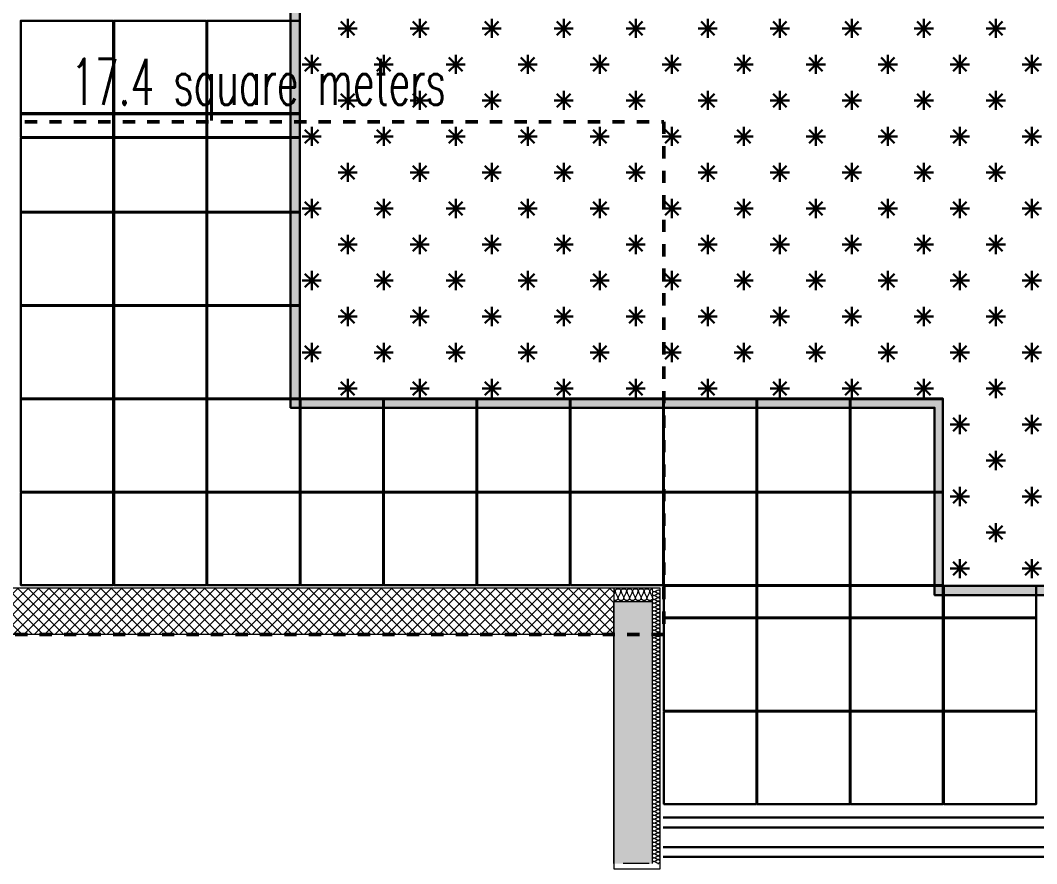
# Model space of a CAD drawing. Header units: millimetres. Extents: x -18512 to 101824, y -95768 to 52898.
# Drawn here: x 26845 to 33435, y -81033 to -75565 of the extents above; entities that cross this region are included whole.
import ezdxf

# ---------------------------------------------------------------- set-up
doc = ezdxf.new("R2010")
doc.units = ezdxf.units.MM
doc.header["$LTSCALE"] = 25
doc.linetypes.add('Dash', pattern=[6.35, 3.175, -3.175])
for name, color, linetype, lineweight in [('_FW_WALL_EXISTING', 150, 'Continuous', 25), ('A-AREA-IDEN', 2, 'Continuous', 9), ('A-DETL-INSL', 8, 'Continuous', 9), ('A-FLOR-STRS', 2, 'Continuous', 9), ('A-TILES', 43, 'Continuous', 30), ('I-WALL', 2, 'Continuous', 9), ('S-COLS', 6, 'Continuous', 9)]:
    doc.layers.add(name, color=color, linetype=linetype, lineweight=lineweight)
doc.layers.add('AR WALL HATCH', color=8, linetype='Continuous')
doc.styles.add('BA', font='romans.shx', dxfattribs={"width": 0.6})

# ---------------------------------------------------------------- blocks, each defined once
blk = doc.blocks.new('landscap')
at = {"layer": 'A-TILES', "ltscale": 25}
blk.add_hatch(color=9, dxfattribs=at).paths.add_polyline_path([(-34823.2, -69655.4), (-34823.2, -88310.4), (-31763.7, -88310.4), (-31763.7, -92486), (-30548.7, -92486), (-30548.7, -96176), (-30608.7, -96176), (-30608.7, -92541), (-31823.7, -92541), (-31823.7, -88370.4), (-34883.2, -88370.4), (-34883.2, -69655.4)])
h = blk.add_hatch(dxfattribs=at)
h.set_pattern_fill('GRASS', color=9, scale=13, angle=-90, style=0)
h.set_pattern_definition([(360, (41528.36, 131670.86), (233.48666, 233.48666), [61.9125, -405.0608]), (315, (41528.36, 131670.86), (233.48666, 233.48666), [61.9125, -268.2875]), (45, (41528.36, 131670.86), (-233.48666, 233.48666), [61.9125, -268.2875])])
h.paths.add_polyline_path([(-35994.3, -88370.5), (-35642.8, -92554.5), (-35615.8, -92865.1), (-35188.9, -97746.2), (-30708.7, -97757.8), (-30708.7, -96176), (-30608.7, -96176), (-30608.7, -92541), (-31823.7, -92541), (-31823.7, -88370.4)])
h = blk.add_hatch(dxfattribs=at)
h.set_pattern_fill('GRASS', color=9, scale=13, style=0)
h.set_pattern_definition([(90, (41528.36, 131670.86), (-233.48666, 233.48666), [61.9125, -405.0608]), (45, (41528.36, 131670.86), (-233.48666, 233.48666), [61.9125, -268.2875]), (135, (41528.36, 131670.86), (-233.48666, -233.48666), [61.9125, -268.2875])])
h.paths.add_polyline_path([(-35994.3, -88370.5), (-35642.8, -92554.5), (-35615.8, -92865.1), (-35188.9, -97746.2), (-30708.7, -97757.8), (-30708.7, -96176), (-30608.7, -96176), (-30608.7, -92541), (-31823.7, -92541), (-31823.7, -88370.4)])
h = blk.add_hatch(dxfattribs=at)
h.set_pattern_fill('GRASS', color=9, scale=13, angle=90, style=0)
h.set_pattern_definition([(180, (41528.36, 131670.86), (-233.48666, -233.48666), [61.9125, -405.0608]), (135, (41528.36, 131670.86), (-233.48666, -233.48666), [61.9125, -268.2875]), (225, (41528.36, 131670.86), (233.48666, -233.48666), [61.9125, -268.2875])])
h.paths.add_polyline_path([(-35994.3, -88370.5), (-35642.8, -92554.5), (-35615.8, -92865.1), (-35188.9, -97746.2), (-30708.7, -97757.8), (-30708.7, -96176), (-30608.7, -96176), (-30608.7, -92541), (-31823.7, -92541), (-31823.7, -88370.4)])
h = blk.add_hatch(dxfattribs=at)
h.set_pattern_fill('GRASS', color=9, scale=13, angle=180, style=0)
h.set_pattern_definition([(270, (41528.36, 131670.86), (233.48666, -233.48666), [61.9125, -405.0608]), (225, (41528.36, 131670.86), (233.48666, -233.48666), [61.9125, -268.2875]), (315, (41528.36, 131670.86), (233.48666, 233.48666), [61.9125, -268.2875])])
h.paths.add_polyline_path([(-35994.3, -88370.5), (-35642.8, -92554.5), (-35615.8, -92865.1), (-35188.9, -97746.2), (-30708.7, -97757.8), (-30708.7, -96176), (-30608.7, -96176), (-30608.7, -92541), (-31823.7, -92541), (-31823.7, -88370.4)])
h = blk.add_hatch(dxfattribs=at)
h.set_pattern_fill('ANSI32', color=9, scale=20, angle=45, style=0)
h.set_pattern_definition([(90, (115977.2, -4832.24), (-190.5, 1e-14), []), (90, (116040.7, -4768.74), (-190.5, 1e-14), [])])
h.paths.add_polyline_path([(-29193.7, -93521.2), (-29193.7, -90726), (-28723.7, -90726), (-28723.7, -90721.2), (-21593.7, -90721.2), (-21593.7, -92461.2), (-20793.7, -92461.2), (-20793.7, -93521.2)])
at = {"layer": 'A-TILES', "color": 9, "ltscale": 25}
blk.add_lwpolyline([(-34823.2, -69655.4), (-34823.2, -88310.4), (-31763.7, -88310.4), (-31763.7, -92486), (-30548.7, -92486), (-30548.7, -96176), (-30608.7, -96176), (-30608.7, -92541), (-31823.7, -92541), (-31823.7, -88370.4), (-34883.2, -88370.4), (-34883.2, -69655.4), (-34823.2, -69655.4)], dxfattribs=at)
for points in [[(-34273.2, -87160.4), (-34273.2, -86560.4), (-33673.2, -86560.4), (-33673.2, -87160.4)], [(-33668.2, -87160.4), (-33668.2, -86560.4), (-33518.7, -86560.4), (-33518.7, -87160.4)], [(-33513.7, -87160.4), (-33513.7, -86560.4), (-33033.7, -86560.4), (-33033.7, -87160.4)], [(-33028.7, -87160.4), (-33028.7, -86560.4), (-32428.7, -86560.4), (-32428.7, -87160.4)], [(-32423.7, -87160.4), (-32423.7, -86560.4), (-31823.7, -86560.4), (-31823.7, -87160.4)], [(-31818.7, -87160.4), (-31818.7, -86560.4), (-31218.7, -86560.4), (-31218.7, -87160.4)], [(-31213.7, -87160.4), (-31213.7, -86560.4), (-30613.7, -86560.4), (-30613.7, -87160.4)], [(-34273.2, -87765.4), (-34273.2, -87165.4), (-33673.2, -87165.4), (-33673.2, -87765.4)], [(-33668.2, -87765.4), (-33668.2, -87165.4), (-33518.7, -87165.4), (-33518.7, -87765.4)], [(-33513.7, -87765.4), (-33513.7, -87165.4), (-33033.7, -87165.4), (-33033.7, -87765.4)], [(-33028.7, -87765.4), (-33028.7, -87165.4), (-32428.7, -87165.4), (-32428.7, -87765.4)], [(-32423.7, -87765.4), (-32423.7, -87165.4), (-31823.7, -87165.4), (-31823.7, -87765.4)], [(-31818.7, -87765.4), (-31818.7, -87165.4), (-31218.7, -87165.4), (-31218.7, -87765.4)], [(-31213.7, -87765.4), (-31213.7, -87165.4), (-30613.7, -87165.4), (-30613.7, -87765.4)], [(-34273.2, -88370.4), (-34273.2, -87770.4), (-33673.2, -87770.4), (-33673.2, -88370.4)], [(-33668.2, -88370.4), (-33668.2, -87770.4), (-33518.7, -87770.4), (-33518.7, -88370.4)], [(-33513.7, -88370.4), (-33513.7, -87770.4), (-33033.7, -87770.4), (-33033.7, -88370.4)], [(-33028.7, -88370.4), (-33028.7, -87770.4), (-32428.7, -87770.4), (-32428.7, -88370.4)], [(-32423.7, -88370.4), (-32423.7, -87770.4), (-31823.7, -87770.4), (-31823.7, -88370.4)], [(-31818.7, -88370.4), (-31818.7, -87770.4), (-31218.7, -87770.4), (-31218.7, -88370.4)], [(-31213.7, -88370.4), (-31213.7, -87770.4), (-30613.7, -87770.4), (-30613.7, -88370.4)], [(-31818.7, -88911), (-31818.7, -88375.4), (-31218.7, -88375.4), (-31218.7, -88911)], [(-31213.7, -88911), (-31213.7, -88375.4), (-30613.7, -88375.4), (-30613.7, -88911)], [(-31818.7, -89516), (-31818.7, -88916), (-31218.7, -88916), (-31218.7, -89516)], [(-31213.7, -89516), (-31213.7, -88916), (-30613.7, -88916), (-30613.7, -89516)], [(-31818.7, -90121), (-31818.7, -89521), (-31218.7, -89521), (-31218.7, -90121)], [(-31213.7, -90121), (-31213.7, -89521), (-30613.7, -89521), (-30613.7, -90121)], [(-31818.7, -90726), (-31818.7, -90126), (-31218.7, -90126), (-31218.7, -90726)], [(-31213.7, -90726), (-31213.7, -90126), (-30613.7, -90126), (-30613.7, -90726)], [(-31818.7, -91331), (-31818.7, -90731), (-31218.7, -90731), (-31218.7, -91331)], [(-31213.7, -91331), (-31213.7, -90731), (-30613.7, -90731), (-30613.7, -91331)], [(-30608.7, -91331), (-30608.7, -90731), (-30403.7, -90731), (-30403.7, -91331)], [(-30398.7, -91331), (-30398.7, -90731), (-29798.7, -90731), (-29798.7, -91331)], [(-29793.7, -91331), (-29793.7, -90731), (-29193.7, -90731), (-29193.7, -91331)], [(-31818.7, -91936), (-31818.7, -91336), (-31218.7, -91336), (-31218.7, -91936)], [(-31213.7, -91936), (-31213.7, -91336), (-30613.7, -91336), (-30613.7, -91936)], [(-30608.7, -91936), (-30608.7, -91336), (-30403.7, -91336), (-30403.7, -91936)], [(-30398.7, -91936), (-30398.7, -91336), (-29798.7, -91336), (-29798.7, -91936)], [(-29793.7, -91936), (-29793.7, -91336), (-29193.7, -91336), (-29193.7, -91936)], [(-31818.7, -92541), (-31818.7, -91941), (-31218.7, -91941), (-31218.7, -92541)], [(-31213.7, -92541), (-31213.7, -91941), (-30613.7, -91941), (-30613.7, -92541)], [(-30608.7, -92541), (-30608.7, -91941), (-30403.7, -91941), (-30403.7, -92541)], [(-30398.7, -92541), (-30398.7, -91941), (-29798.7, -91941), (-29798.7, -92541)], [(-29793.7, -92541), (-29793.7, -91941), (-29193.7, -91941), (-29193.7, -92541)], [(-30608.7, -93146), (-30608.7, -92546), (-30403.7, -92546), (-30403.7, -93146)], [(-30398.7, -93146), (-30398.7, -92546), (-29798.7, -92546), (-29798.7, -93146)], [(-29793.7, -93146), (-29793.7, -92546), (-29193.7, -92546), (-29193.7, -93146)]]:
    blk.add_lwpolyline(points, close=True, dxfattribs=at)

msp = doc.modelspace()

# ---------------------------------------------------------------- hatches: boundary and pattern name
at = {"layer": 'AR WALL HATCH', "lineweight": 5, "ltscale": 25}
h = msp.add_hatch(dxfattribs=at)
h.set_pattern_fill('ANSI37', color=256, scale=15, style=0)
h.set_pattern_definition([(45, (15109.02, -8529), (-33.67596, 33.67596), []), (135, (15109.02, -8529), (-33.67596, -33.67596), [])])
h.paths.add_polyline_path([(25762.9, -79546.9), (30692.6, -79546.9), (30692.6, -79246.9), (25762.9, -79246.9)])
at = {"layer": 'S-COLS'}
msp.add_hatch(color=252, dxfattribs=at).paths.add_polyline_path([(30692.9, -79332.6), (30942.9, -79332.6), (30942.9, -81032.6), (30692.9, -81032.6)], flags=0)

# ---------------------------------------------------------------- linework, layer by layer
at = {"layer": 'A-DETL-INSL', "color": 1}
msp.add_lwpolyline([(30692.9, -81031.6), (30692.9, -81066.6), (30992.9, -81066.6), (30992.9, -79246.9), (30692.9, -79246.9)], dxfattribs=at)
at = {"layer": 'A-DETL-INSL'}
for points in [[(30702.1, -79264.7), (30702.1, -79260.9), (30698.1, -79256.9), (30692.9, -79254.5)], [(30692.9, -79289.5), (30697.5, -79281.3), (30702.1, -79273.2), (30702.1, -79264.7)], [(30739.6, -79264.7), (30739.6, -79258.8), (30720.9, -79245.6), (30702.1, -79258.8), (30702.1, -79264.7)], [(30702.1, -79264.7), (30702.1, -79281.9), (30720.9, -79297.5), (30720.9, -79314.7)], [(30720.9, -79314.7), (30720.9, -79297.5), (30739.6, -79281.9), (30739.6, -79264.7)], [(30777.1, -79264.7), (30777.1, -79258.8), (30758.4, -79245.6), (30739.6, -79258.8), (30739.6, -79264.7)], [(30739.6, -79264.7), (30739.6, -79281.9), (30758.4, -79297.5), (30758.4, -79314.7)], [(30758.4, -79314.7), (30758.4, -79297.5), (30777.1, -79281.9), (30777.1, -79264.7)], [(30814.6, -79264.7), (30814.6, -79258.8), (30795.9, -79245.6), (30777.1, -79258.8), (30777.1, -79264.7)], [(30777.1, -79264.7), (30777.1, -79281.9), (30795.9, -79297.5), (30795.9, -79314.7)], [(30795.9, -79314.7), (30795.9, -79297.5), (30814.6, -79281.9), (30814.6, -79264.7)], [(30852.1, -79264.7), (30852.1, -79258.8), (30833.4, -79245.6), (30814.6, -79258.8), (30814.6, -79264.7)], [(30814.6, -79264.7), (30814.6, -79281.9), (30833.4, -79297.5), (30833.4, -79314.7)], [(30833.4, -79314.7), (30833.4, -79297.5), (30852.1, -79281.9), (30852.1, -79264.7)], [(30889.6, -79264.7), (30889.6, -79258.8), (30870.9, -79245.6), (30852.1, -79258.8), (30852.1, -79264.7)], [(30852.1, -79264.7), (30852.1, -79281.9), (30870.9, -79297.5), (30870.9, -79314.7)], [(30870.9, -79314.7), (30870.9, -79297.5), (30889.6, -79281.9), (30889.6, -79264.7)], [(30927.1, -79264.7), (30927.1, -79258.8), (30908.4, -79245.6), (30889.6, -79258.8), (30889.6, -79264.7)], [(30889.6, -79264.7), (30889.6, -79281.9), (30908.4, -79297.5), (30908.4, -79314.7)], [(30908.4, -79314.7), (30908.4, -79297.5), (30927.1, -79281.9), (30927.1, -79264.7)], [(30945.9, -79252.2), (30937, -79252.2), (30927.1, -79258.8), (30927.1, -79264.7)], [(30927.1, -79264.7), (30927.1, -79281.9), (30945.9, -79297.5), (30945.9, -79314.7)], [(30942.1, -79256.9), (30942.1, -79262.8), (30946.5, -79269.4), (30950.5, -79269.4)], [(30950.5, -79269.4), (30946.5, -79269.4), (30937.7, -79281.9), (30946.5, -79294.4), (30950.5, -79294.4)], [(30950.5, -79269.4), (30961.9, -79269.4), (30972.4, -79256.9), (30983.8, -79256.9)], [(30983.8, -79281.9), (30972.4, -79281.9), (30961.9, -79269.4), (30950.5, -79269.4)], [(30950.5, -79294.4), (30961.9, -79294.4), (30972.4, -79281.9), (30983.8, -79281.9)], [(30983.8, -79256.9), (30987.7, -79256.9), (30996.5, -79269.4), (30987.7, -79281.9), (30983.8, -79281.9)], [(30983.8, -79281.9), (30987.7, -79281.9), (30996.5, -79294.4), (30987.7, -79306.9), (30983.8, -79306.9)], [(30758.4, -79314.7), (30758.4, -79320.6), (30739.6, -79333.8), (30720.9, -79320.6), (30720.9, -79314.7)], [(30795.9, -79314.7), (30795.9, -79320.6), (30777.1, -79333.8), (30758.4, -79320.6), (30758.4, -79314.7)], [(30833.4, -79314.7), (30833.4, -79320.6), (30814.6, -79333.8), (30795.9, -79320.6), (30795.9, -79314.7)], [(30870.9, -79314.7), (30870.9, -79320.6), (30852.1, -79333.8), (30833.4, -79320.6), (30833.4, -79314.7)], [(30908.4, -79314.7), (30908.4, -79320.6), (30889.6, -79333.8), (30870.9, -79320.6), (30870.9, -79314.7)], [(30945.9, -79314.7), (30945.9, -79320.6), (30927.1, -79333.8), (30908.4, -79320.6), (30908.4, -79314.7)], [(30950.5, -79294.4), (30946.5, -79294.4), (30937.7, -79306.9), (30946.5, -79319.4), (30950.5, -79319.4)], [(30950.5, -79319.4), (30946.5, -79319.4), (30937.7, -79331.9), (30946.5, -79344.4), (30950.5, -79344.4)], [(30950.5, -79344.4), (30946.5, -79344.4), (30937.7, -79356.9), (30946.5, -79369.4), (30950.5, -79369.4)], [(30983.8, -79306.9), (30972.4, -79306.9), (30961.9, -79294.4), (30950.5, -79294.4)], [(30950.5, -79319.4), (30961.9, -79319.4), (30972.4, -79306.9), (30983.8, -79306.9)], [(30983.8, -79331.9), (30972.4, -79331.9), (30961.9, -79319.4), (30950.5, -79319.4)], [(30950.5, -79344.4), (30961.9, -79344.4), (30972.4, -79331.9), (30983.8, -79331.9)], [(30983.8, -79356.9), (30972.4, -79356.9), (30961.9, -79344.4), (30950.5, -79344.4)], [(30983.8, -79306.9), (30987.7, -79306.9), (30996.5, -79319.4), (30987.7, -79331.9), (30983.8, -79331.9)], [(30983.8, -79331.9), (30987.7, -79331.9), (30996.5, -79344.4), (30987.7, -79356.9), (30983.8, -79356.9)], [(30950.5, -79369.4), (30946.5, -79369.4), (30937.7, -79381.9), (30946.5, -79394.4), (30950.5, -79394.4)], [(30950.5, -79394.4), (30946.5, -79394.4), (30937.7, -79406.9), (30946.5, -79419.4), (30950.5, -79419.4)], [(30950.5, -79369.4), (30961.9, -79369.4), (30972.4, -79356.9), (30983.8, -79356.9)], [(30983.8, -79381.9), (30972.4, -79381.9), (30961.9, -79369.4), (30950.5, -79369.4)], [(30950.5, -79394.4), (30961.9, -79394.4), (30972.4, -79381.9), (30983.8, -79381.9)], [(30983.8, -79406.9), (30972.4, -79406.9), (30961.9, -79394.4), (30950.5, -79394.4)], [(30950.5, -79419.4), (30961.9, -79419.4), (30972.4, -79406.9), (30983.8, -79406.9)], [(30983.8, -79356.9), (30987.7, -79356.9), (30996.5, -79369.4), (30987.7, -79381.9), (30983.8, -79381.9)], [(30983.8, -79381.9), (30987.7, -79381.9), (30996.5, -79394.4), (30987.7, -79406.9), (30983.8, -79406.9)], [(30983.8, -79406.9), (30987.7, -79406.9), (30996.5, -79419.4), (30987.7, -79431.9), (30983.8, -79431.9)], [(30950.5, -79419.4), (30946.5, -79419.4), (30937.7, -79431.9), (30946.5, -79444.4), (30950.5, -79444.4)], [(30950.5, -79444.4), (30946.5, -79444.4), (30937.7, -79456.9), (30946.5, -79469.4), (30950.5, -79469.4)], [(30950.5, -79469.4), (30946.5, -79469.4), (30937.7, -79481.9), (30946.5, -79494.4), (30950.5, -79494.4)], [(30983.8, -79431.9), (30972.4, -79431.9), (30961.9, -79419.4), (30950.5, -79419.4)], [(30950.5, -79444.4), (30961.9, -79444.4), (30972.4, -79431.9), (30983.8, -79431.9)], [(30983.8, -79456.9), (30972.4, -79456.9), (30961.9, -79444.4), (30950.5, -79444.4)], [(30950.5, -79469.4), (30961.9, -79469.4), (30972.4, -79456.9), (30983.8, -79456.9)], [(30983.8, -79481.9), (30972.4, -79481.9), (30961.9, -79469.4), (30950.5, -79469.4)], [(30950.5, -79494.4), (30961.9, -79494.4), (30972.4, -79481.9), (30983.8, -79481.9)], [(30983.8, -79431.9), (30987.7, -79431.9), (30996.5, -79444.4), (30987.7, -79456.9), (30983.8, -79456.9)], [(30983.8, -79456.9), (30987.7, -79456.9), (30996.5, -79469.4), (30987.7, -79481.9), (30983.8, -79481.9)], [(30983.8, -79481.9), (30987.7, -79481.9), (30996.5, -79494.4), (30987.7, -79506.9), (30983.8, -79506.9)], [(30950.5, -79494.4), (30946.5, -79494.4), (30937.7, -79506.9), (30946.5, -79519.4), (30950.5, -79519.4)], [(30950.5, -79519.4), (30946.5, -79519.4), (30937.7, -79531.9), (30946.5, -79544.4), (30950.5, -79544.4)], [(30950.5, -79544.4), (30946.5, -79544.4), (30937.7, -79556.9), (30946.5, -79569.4), (30950.5, -79569.4)], [(30983.8, -79506.9), (30972.4, -79506.9), (30961.9, -79494.4), (30950.5, -79494.4)], [(30950.5, -79519.4), (30961.9, -79519.4), (30972.4, -79506.9), (30983.8, -79506.9)], [(30983.8, -79531.9), (30972.4, -79531.9), (30961.9, -79519.4), (30950.5, -79519.4)], [(30950.5, -79544.4), (30961.9, -79544.4), (30972.4, -79531.9), (30983.8, -79531.9)], [(30983.8, -79556.9), (30972.4, -79556.9), (30961.9, -79544.4), (30950.5, -79544.4)], [(30983.8, -79506.9), (30987.7, -79506.9), (30996.5, -79519.4), (30987.7, -79531.9), (30983.8, -79531.9)], [(30983.8, -79531.9), (30987.7, -79531.9), (30996.5, -79544.4), (30987.7, -79556.9), (30983.8, -79556.9)], [(30950.5, -79569.4), (30946.5, -79569.4), (30937.7, -79581.9), (30946.5, -79594.4), (30950.5, -79594.4)], [(30950.5, -79594.4), (30946.5, -79594.4), (30937.7, -79606.9), (30946.5, -79619.4), (30950.5, -79619.4)], [(30950.5, -79569.4), (30961.9, -79569.4), (30972.4, -79556.9), (30983.8, -79556.9)], [(30983.8, -79581.9), (30972.4, -79581.9), (30961.9, -79569.4), (30950.5, -79569.4)], [(30950.5, -79594.4), (30961.9, -79594.4), (30972.4, -79581.9), (30983.8, -79581.9)], [(30983.8, -79606.9), (30972.4, -79606.9), (30961.9, -79594.4), (30950.5, -79594.4)], [(30950.5, -79619.4), (30961.9, -79619.4), (30972.4, -79606.9), (30983.8, -79606.9)], [(30983.8, -79556.9), (30987.7, -79556.9), (30996.5, -79569.4), (30987.7, -79581.9), (30983.8, -79581.9)], [(30983.8, -79581.9), (30987.7, -79581.9), (30996.5, -79594.4), (30987.7, -79606.9), (30983.8, -79606.9)], [(30983.8, -79606.9), (30987.7, -79606.9), (30996.5, -79619.4), (30987.7, -79631.9), (30983.8, -79631.9)], [(30950.5, -79619.4), (30946.5, -79619.4), (30937.7, -79631.9), (30946.5, -79644.4), (30950.5, -79644.4)], [(30950.5, -79644.4), (30946.5, -79644.4), (30937.7, -79656.9), (30946.5, -79669.4), (30950.5, -79669.4)], [(30950.5, -79669.4), (30946.5, -79669.4), (30937.7, -79681.9), (30946.5, -79694.4), (30950.5, -79694.4)], [(30983.8, -79631.9), (30972.4, -79631.9), (30961.9, -79619.4), (30950.5, -79619.4)], [(30950.5, -79644.4), (30961.9, -79644.4), (30972.4, -79631.9), (30983.8, -79631.9)], [(30983.8, -79656.9), (30972.4, -79656.9), (30961.9, -79644.4), (30950.5, -79644.4)], [(30950.5, -79669.4), (30961.9, -79669.4), (30972.4, -79656.9), (30983.8, -79656.9)], [(30983.8, -79681.9), (30972.4, -79681.9), (30961.9, -79669.4), (30950.5, -79669.4)], [(30983.8, -79631.9), (30987.7, -79631.9), (30996.5, -79644.4), (30987.7, -79656.9), (30983.8, -79656.9)], [(30983.8, -79656.9), (30987.7, -79656.9), (30996.5, -79669.4), (30987.7, -79681.9), (30983.8, -79681.9)], [(30950.5, -79694.4), (30946.5, -79694.4), (30937.7, -79706.9), (30946.5, -79719.4), (30950.5, -79719.4)], [(30950.5, -79719.4), (30946.5, -79719.4), (30937.7, -79731.9), (30946.5, -79744.4), (30950.5, -79744.4)], [(30950.5, -79744.4), (30946.5, -79744.4), (30937.7, -79756.9), (30946.5, -79769.4), (30950.5, -79769.4)], [(30950.5, -79694.4), (30961.9, -79694.4), (30972.4, -79681.9), (30983.8, -79681.9)], [(30983.8, -79706.9), (30972.4, -79706.9), (30961.9, -79694.4), (30950.5, -79694.4)], [(30950.5, -79719.4), (30961.9, -79719.4), (30972.4, -79706.9), (30983.8, -79706.9)], [(30983.8, -79731.9), (30972.4, -79731.9), (30961.9, -79719.4), (30950.5, -79719.4)], [(30950.5, -79744.4), (30961.9, -79744.4), (30972.4, -79731.9), (30983.8, -79731.9)], [(30983.8, -79756.9), (30972.4, -79756.9), (30961.9, -79744.4), (30950.5, -79744.4)], [(30983.8, -79681.9), (30987.7, -79681.9), (30996.5, -79694.4), (30987.7, -79706.9), (30983.8, -79706.9)], [(30983.8, -79706.9), (30987.7, -79706.9), (30996.5, -79719.4), (30987.7, -79731.9), (30983.8, -79731.9)], [(30983.8, -79731.9), (30987.7, -79731.9), (30996.5, -79744.4), (30987.7, -79756.9), (30983.8, -79756.9)], [(30950.5, -79769.4), (30946.5, -79769.4), (30937.7, -79781.9), (30946.5, -79794.4), (30950.5, -79794.4)], [(30950.5, -79794.4), (30946.5, -79794.4), (30937.7, -79806.9), (30946.5, -79819.4), (30950.5, -79819.4)], [(30950.5, -79769.4), (30961.9, -79769.4), (30972.4, -79756.9), (30983.8, -79756.9)], [(30983.8, -79781.9), (30972.4, -79781.9), (30961.9, -79769.4), (30950.5, -79769.4)], [(30950.5, -79794.4), (30961.9, -79794.4), (30972.4, -79781.9), (30983.8, -79781.9)], [(30983.8, -79806.9), (30972.4, -79806.9), (30961.9, -79794.4), (30950.5, -79794.4)], [(30950.5, -79819.4), (30961.9, -79819.4), (30972.4, -79806.9), (30983.8, -79806.9)], [(30983.8, -79756.9), (30987.7, -79756.9), (30996.5, -79769.4), (30987.7, -79781.9), (30983.8, -79781.9)], [(30983.8, -79781.9), (30987.7, -79781.9), (30996.5, -79794.4), (30987.7, -79806.9), (30983.8, -79806.9)], [(30983.8, -79806.9), (30987.7, -79806.9), (30996.5, -79819.4), (30987.7, -79831.9), (30983.8, -79831.9)], [(30950.5, -79819.4), (30946.5, -79819.4), (30937.7, -79831.9), (30946.5, -79844.4), (30950.5, -79844.4)], [(30950.5, -79844.4), (30946.5, -79844.4), (30937.7, -79856.9), (30946.5, -79869.4), (30950.5, -79869.4)], [(30950.5, -79869.4), (30946.5, -79869.4), (30937.7, -79881.9), (30946.5, -79894.4), (30950.5, -79894.4)], [(30983.8, -79831.9), (30972.4, -79831.9), (30961.9, -79819.4), (30950.5, -79819.4)], [(30950.5, -79844.4), (30961.9, -79844.4), (30972.4, -79831.9), (30983.8, -79831.9)], [(30983.8, -79856.9), (30972.4, -79856.9), (30961.9, -79844.4), (30950.5, -79844.4)], [(30950.5, -79869.4), (30961.9, -79869.4), (30972.4, -79856.9), (30983.8, -79856.9)], [(30983.8, -79881.9), (30972.4, -79881.9), (30961.9, -79869.4), (30950.5, -79869.4)], [(30983.8, -79831.9), (30987.7, -79831.9), (30996.5, -79844.4), (30987.7, -79856.9), (30983.8, -79856.9)], [(30983.8, -79856.9), (30987.7, -79856.9), (30996.5, -79869.4), (30987.7, -79881.9), (30983.8, -79881.9)], [(30950.5, -79894.4), (30946.5, -79894.4), (30937.7, -79906.9), (30946.5, -79919.4), (30950.5, -79919.4)], [(30950.5, -79919.4), (30946.5, -79919.4), (30937.7, -79931.9), (30946.5, -79944.4), (30950.5, -79944.4)], [(30950.5, -79894.4), (30961.9, -79894.4), (30972.4, -79881.9), (30983.8, -79881.9)], [(30983.8, -79906.9), (30972.4, -79906.9), (30961.9, -79894.4), (30950.5, -79894.4)], [(30950.5, -79919.4), (30961.9, -79919.4), (30972.4, -79906.9), (30983.8, -79906.9)], [(30983.8, -79931.9), (30972.4, -79931.9), (30961.9, -79919.4), (30950.5, -79919.4)], [(30950.5, -79944.4), (30961.9, -79944.4), (30972.4, -79931.9), (30983.8, -79931.9)], [(30983.8, -79881.9), (30987.7, -79881.9), (30996.5, -79894.4), (30987.7, -79906.9), (30983.8, -79906.9)], [(30983.8, -79906.9), (30987.7, -79906.9), (30996.5, -79919.4), (30987.7, -79931.9), (30983.8, -79931.9)], [(30983.8, -79931.9), (30987.7, -79931.9), (30996.5, -79944.4), (30987.7, -79956.9), (30983.8, -79956.9)], [(30950.5, -79944.4), (30946.5, -79944.4), (30937.7, -79956.9), (30946.5, -79969.4), (30950.5, -79969.4)], [(30950.5, -79969.4), (30946.5, -79969.4), (30937.7, -79981.9), (30946.5, -79994.4), (30950.5, -79994.4)], [(30950.5, -79994.4), (30946.5, -79994.4), (30937.7, -80006.9), (30946.5, -80019.4), (30950.5, -80019.4)], [(30983.8, -79956.9), (30972.4, -79956.9), (30961.9, -79944.4), (30950.5, -79944.4)], [(30950.5, -79969.4), (30961.9, -79969.4), (30972.4, -79956.9), (30983.8, -79956.9)], [(30983.8, -79981.9), (30972.4, -79981.9), (30961.9, -79969.4), (30950.5, -79969.4)], [(30950.5, -79994.4), (30961.9, -79994.4), (30972.4, -79981.9), (30983.8, -79981.9)], [(30983.8, -80006.9), (30972.4, -80006.9), (30961.9, -79994.4), (30950.5, -79994.4)], [(30950.5, -80019.4), (30961.9, -80019.4), (30972.4, -80006.9), (30983.8, -80006.9)], [(30983.8, -79956.9), (30987.7, -79956.9), (30996.5, -79969.4), (30987.7, -79981.9), (30983.8, -79981.9)], [(30983.8, -79981.9), (30987.7, -79981.9), (30996.5, -79994.4), (30987.7, -80006.9), (30983.8, -80006.9)], [(30983.8, -80006.9), (30987.7, -80006.9), (30996.5, -80019.4), (30987.7, -80031.9), (30983.8, -80031.9)], [(30950.5, -80019.4), (30946.5, -80019.4), (30937.7, -80031.9), (30946.5, -80044.4), (30950.5, -80044.4)], [(30950.5, -80044.4), (30946.5, -80044.4), (30937.7, -80056.9), (30946.5, -80069.4), (30950.5, -80069.4)], [(30950.5, -80069.4), (30946.5, -80069.4), (30937.7, -80081.9), (30946.5, -80094.4), (30950.5, -80094.4)], [(30983.8, -80031.9), (30972.4, -80031.9), (30961.9, -80019.4), (30950.5, -80019.4)], [(30950.5, -80044.4), (30961.9, -80044.4), (30972.4, -80031.9), (30983.8, -80031.9)], [(30983.8, -80056.9), (30972.4, -80056.9), (30961.9, -80044.4), (30950.5, -80044.4)], [(30950.5, -80069.4), (30961.9, -80069.4), (30972.4, -80056.9), (30983.8, -80056.9)], [(30983.8, -80081.9), (30972.4, -80081.9), (30961.9, -80069.4), (30950.5, -80069.4)], [(30983.8, -80031.9), (30987.7, -80031.9), (30996.5, -80044.4), (30987.7, -80056.9), (30983.8, -80056.9)], [(30983.8, -80056.9), (30987.7, -80056.9), (30996.5, -80069.4), (30987.7, -80081.9), (30983.8, -80081.9)], [(30950.5, -80094.4), (30946.5, -80094.4), (30937.7, -80106.9), (30946.5, -80119.4), (30950.5, -80119.4)], [(30950.5, -80119.4), (30946.5, -80119.4), (30937.7, -80131.9), (30946.5, -80144.4), (30950.5, -80144.4)], [(30950.5, -80094.4), (30961.9, -80094.4), (30972.4, -80081.9), (30983.8, -80081.9)], [(30983.8, -80106.9), (30972.4, -80106.9), (30961.9, -80094.4), (30950.5, -80094.4)], [(30950.5, -80119.4), (30961.9, -80119.4), (30972.4, -80106.9), (30983.8, -80106.9)], [(30983.8, -80131.9), (30972.4, -80131.9), (30961.9, -80119.4), (30950.5, -80119.4)], [(30950.5, -80144.4), (30961.9, -80144.4), (30972.4, -80131.9), (30983.8, -80131.9)], [(30983.8, -80081.9), (30987.7, -80081.9), (30996.5, -80094.4), (30987.7, -80106.9), (30983.8, -80106.9)], [(30983.8, -80106.9), (30987.7, -80106.9), (30996.5, -80119.4), (30987.7, -80131.9), (30983.8, -80131.9)], [(30983.8, -80131.9), (30987.7, -80131.9), (30996.5, -80144.4), (30987.7, -80156.9), (30983.8, -80156.9)], [(30950.5, -80144.4), (30946.5, -80144.4), (30937.7, -80156.9), (30946.5, -80169.4), (30950.5, -80169.4)], [(30950.5, -80169.4), (30946.5, -80169.4), (30937.7, -80181.9), (30946.5, -80194.4), (30950.5, -80194.4)], [(30950.5, -80194.4), (30946.5, -80194.4), (30937.7, -80206.9), (30946.5, -80219.4), (30950.5, -80219.4)], [(30983.8, -80156.9), (30972.4, -80156.9), (30961.9, -80144.4), (30950.5, -80144.4)], [(30950.5, -80169.4), (30961.9, -80169.4), (30972.4, -80156.9), (30983.8, -80156.9)], [(30983.8, -80181.9), (30972.4, -80181.9), (30961.9, -80169.4), (30950.5, -80169.4)], [(30950.5, -80194.4), (30961.9, -80194.4), (30972.4, -80181.9), (30983.8, -80181.9)], [(30983.8, -80206.9), (30972.4, -80206.9), (30961.9, -80194.4), (30950.5, -80194.4)], [(30950.5, -80219.4), (30961.9, -80219.4), (30972.4, -80206.9), (30983.8, -80206.9)], [(30983.8, -80156.9), (30987.7, -80156.9), (30996.5, -80169.4), (30987.7, -80181.9), (30983.8, -80181.9)], [(30983.8, -80181.9), (30987.7, -80181.9), (30996.5, -80194.4), (30987.7, -80206.9), (30983.8, -80206.9)], [(30983.8, -80206.9), (30987.7, -80206.9), (30996.5, -80219.4), (30987.7, -80231.9), (30983.8, -80231.9)], [(30950.5, -80219.4), (30946.5, -80219.4), (30937.7, -80231.9), (30946.5, -80244.4), (30950.5, -80244.4)], [(30950.5, -80244.4), (30946.5, -80244.4), (30937.7, -80256.9), (30946.5, -80269.4), (30950.5, -80269.4)], [(30950.5, -80269.4), (30946.5, -80269.4), (30937.7, -80281.9), (30946.5, -80294.4), (30950.5, -80294.4)], [(30983.8, -80231.9), (30972.4, -80231.9), (30961.9, -80219.4), (30950.5, -80219.4)], [(30950.5, -80244.4), (30961.9, -80244.4), (30972.4, -80231.9), (30983.8, -80231.9)], [(30983.8, -80256.9), (30972.4, -80256.9), (30961.9, -80244.4), (30950.5, -80244.4)], [(30950.5, -80269.4), (30961.9, -80269.4), (30972.4, -80256.9), (30983.8, -80256.9)], [(30983.8, -80281.9), (30972.4, -80281.9), (30961.9, -80269.4), (30950.5, -80269.4)], [(30983.8, -80231.9), (30987.7, -80231.9), (30996.5, -80244.4), (30987.7, -80256.9), (30983.8, -80256.9)], [(30983.8, -80256.9), (30987.7, -80256.9), (30996.5, -80269.4), (30987.7, -80281.9), (30983.8, -80281.9)], [(30950.5, -80294.4), (30946.5, -80294.4), (30937.7, -80306.9), (30946.5, -80319.4), (30950.5, -80319.4)], [(30950.5, -80319.4), (30946.5, -80319.4), (30937.7, -80331.9), (30946.5, -80344.4), (30950.5, -80344.4)], [(30950.5, -80294.4), (30961.9, -80294.4), (30972.4, -80281.9), (30983.8, -80281.9)], [(30983.8, -80306.9), (30972.4, -80306.9), (30961.9, -80294.4), (30950.5, -80294.4)], [(30950.5, -80319.4), (30961.9, -80319.4), (30972.4, -80306.9), (30983.8, -80306.9)], [(30983.8, -80331.9), (30972.4, -80331.9), (30961.9, -80319.4), (30950.5, -80319.4)], [(30950.5, -80344.4), (30961.9, -80344.4), (30972.4, -80331.9), (30983.8, -80331.9)], [(30983.8, -80281.9), (30987.7, -80281.9), (30996.5, -80294.4), (30987.7, -80306.9), (30983.8, -80306.9)], [(30983.8, -80306.9), (30987.7, -80306.9), (30996.5, -80319.4), (30987.7, -80331.9), (30983.8, -80331.9)], [(30983.8, -80331.9), (30987.7, -80331.9), (30996.5, -80344.4), (30987.7, -80356.9), (30983.8, -80356.9)], [(30950.5, -80344.4), (30946.5, -80344.4), (30937.7, -80356.9), (30946.5, -80369.4), (30950.5, -80369.4)], [(30950.5, -80369.4), (30946.5, -80369.4), (30937.7, -80381.9), (30946.5, -80394.4), (30950.5, -80394.4)], [(30950.5, -80394.4), (30946.5, -80394.4), (30937.7, -80406.9), (30946.5, -80419.4), (30950.5, -80419.4)], [(30983.8, -80356.9), (30972.4, -80356.9), (30961.9, -80344.4), (30950.5, -80344.4)], [(30950.5, -80369.4), (30961.9, -80369.4), (30972.4, -80356.9), (30983.8, -80356.9)], [(30983.8, -80381.9), (30972.4, -80381.9), (30961.9, -80369.4), (30950.5, -80369.4)], [(30950.5, -80394.4), (30961.9, -80394.4), (30972.4, -80381.9), (30983.8, -80381.9)], [(30983.8, -80406.9), (30972.4, -80406.9), (30961.9, -80394.4), (30950.5, -80394.4)], [(30983.8, -80356.9), (30987.7, -80356.9), (30996.5, -80369.4), (30987.7, -80381.9), (30983.8, -80381.9)], [(30983.8, -80381.9), (30987.7, -80381.9), (30996.5, -80394.4), (30987.7, -80406.9), (30983.8, -80406.9)], [(30950.5, -80419.4), (30946.5, -80419.4), (30937.7, -80431.9), (30946.5, -80444.4), (30950.5, -80444.4)], [(30950.5, -80444.4), (30946.5, -80444.4), (30937.7, -80456.9), (30946.5, -80469.4), (30950.5, -80469.4)], [(30950.5, -80469.4), (30946.5, -80469.4), (30937.7, -80481.9), (30946.5, -80494.4), (30950.5, -80494.4)], [(30950.5, -80419.4), (30961.9, -80419.4), (30972.4, -80406.9), (30983.8, -80406.9)], [(30983.8, -80431.9), (30972.4, -80431.9), (30961.9, -80419.4), (30950.5, -80419.4)], [(30950.5, -80444.4), (30961.9, -80444.4), (30972.4, -80431.9), (30983.8, -80431.9)], [(30983.8, -80456.9), (30972.4, -80456.9), (30961.9, -80444.4), (30950.5, -80444.4)], [(30950.5, -80469.4), (30961.9, -80469.4), (30972.4, -80456.9), (30983.8, -80456.9)], [(30983.8, -80481.9), (30972.4, -80481.9), (30961.9, -80469.4), (30950.5, -80469.4)], [(30983.8, -80406.9), (30987.7, -80406.9), (30996.5, -80419.4), (30987.7, -80431.9), (30983.8, -80431.9)], [(30983.8, -80431.9), (30987.7, -80431.9), (30996.5, -80444.4), (30987.7, -80456.9), (30983.8, -80456.9)], [(30983.8, -80456.9), (30987.7, -80456.9), (30996.5, -80469.4), (30987.7, -80481.9), (30983.8, -80481.9)], [(30950.5, -80494.4), (30946.5, -80494.4), (30937.7, -80506.9), (30946.5, -80519.4), (30950.5, -80519.4)], [(30950.5, -80519.4), (30946.5, -80519.4), (30937.7, -80531.9), (30946.5, -80544.4), (30950.5, -80544.4)], [(30950.5, -80494.4), (30961.9, -80494.4), (30972.4, -80481.9), (30983.8, -80481.9)], [(30983.8, -80506.9), (30972.4, -80506.9), (30961.9, -80494.4), (30950.5, -80494.4)], [(30950.5, -80519.4), (30961.9, -80519.4), (30972.4, -80506.9), (30983.8, -80506.9)], [(30983.8, -80531.9), (30972.4, -80531.9), (30961.9, -80519.4), (30950.5, -80519.4)], [(30950.5, -80544.4), (30961.9, -80544.4), (30972.4, -80531.9), (30983.8, -80531.9)], [(30983.8, -80481.9), (30987.7, -80481.9), (30996.5, -80494.4), (30987.7, -80506.9), (30983.8, -80506.9)], [(30983.8, -80506.9), (30987.7, -80506.9), (30996.5, -80519.4), (30987.7, -80531.9), (30983.8, -80531.9)], [(30983.8, -80531.9), (30987.7, -80531.9), (30996.5, -80544.4), (30987.7, -80556.9), (30983.8, -80556.9)], [(30950.5, -80544.4), (30946.5, -80544.4), (30937.7, -80556.9), (30946.5, -80569.4), (30950.5, -80569.4)], [(30950.5, -80569.4), (30946.5, -80569.4), (30937.7, -80581.9), (30946.5, -80594.4), (30950.5, -80594.4)], [(30950.5, -80594.4), (30946.5, -80594.4), (30937.7, -80606.9), (30946.5, -80619.4), (30950.5, -80619.4)], [(30983.8, -80556.9), (30972.4, -80556.9), (30961.9, -80544.4), (30950.5, -80544.4)], [(30950.5, -80569.4), (30961.9, -80569.4), (30972.4, -80556.9), (30983.8, -80556.9)], [(30983.8, -80581.9), (30972.4, -80581.9), (30961.9, -80569.4), (30950.5, -80569.4)], [(30950.5, -80594.4), (30961.9, -80594.4), (30972.4, -80581.9), (30983.8, -80581.9)], [(30983.8, -80606.9), (30972.4, -80606.9), (30961.9, -80594.4), (30950.5, -80594.4)], [(30983.8, -80556.9), (30987.7, -80556.9), (30996.5, -80569.4), (30987.7, -80581.9), (30983.8, -80581.9)], [(30983.8, -80581.9), (30987.7, -80581.9), (30996.5, -80594.4), (30987.7, -80606.9), (30983.8, -80606.9)], [(30950.5, -80619.4), (30946.5, -80619.4), (30937.7, -80631.9), (30946.5, -80644.4), (30950.5, -80644.4)], [(30950.5, -80644.4), (30946.5, -80644.4), (30937.7, -80656.9), (30946.5, -80669.4), (30950.5, -80669.4)], [(30950.5, -80619.4), (30961.9, -80619.4), (30972.4, -80606.9), (30983.8, -80606.9)], [(30983.8, -80631.9), (30972.4, -80631.9), (30961.9, -80619.4), (30950.5, -80619.4)], [(30950.5, -80644.4), (30961.9, -80644.4), (30972.4, -80631.9), (30983.8, -80631.9)], [(30983.8, -80656.9), (30972.4, -80656.9), (30961.9, -80644.4), (30950.5, -80644.4)], [(30950.5, -80669.4), (30961.9, -80669.4), (30972.4, -80656.9), (30983.8, -80656.9)], [(30983.8, -80606.9), (30987.7, -80606.9), (30996.5, -80619.4), (30987.7, -80631.9), (30983.8, -80631.9)], [(30983.8, -80631.9), (30987.7, -80631.9), (30996.5, -80644.4), (30987.7, -80656.9), (30983.8, -80656.9)], [(30983.8, -80656.9), (30987.7, -80656.9), (30996.5, -80669.4), (30987.7, -80681.9), (30983.8, -80681.9)], [(30950.5, -80669.4), (30946.5, -80669.4), (30937.7, -80681.9), (30946.5, -80694.4), (30950.5, -80694.4)], [(30950.5, -80694.4), (30946.5, -80694.4), (30937.7, -80706.9), (30946.5, -80719.4), (30950.5, -80719.4)], [(30950.5, -80719.4), (30946.5, -80719.4), (30937.7, -80731.9), (30946.5, -80744.4), (30950.5, -80744.4)], [(30983.8, -80681.9), (30972.4, -80681.9), (30961.9, -80669.4), (30950.5, -80669.4)], [(30950.5, -80694.4), (30961.9, -80694.4), (30972.4, -80681.9), (30983.8, -80681.9)], [(30983.8, -80706.9), (30972.4, -80706.9), (30961.9, -80694.4), (30950.5, -80694.4)], [(30950.5, -80719.4), (30961.9, -80719.4), (30972.4, -80706.9), (30983.8, -80706.9)], [(30983.8, -80731.9), (30972.4, -80731.9), (30961.9, -80719.4), (30950.5, -80719.4)], [(30950.5, -80744.4), (30961.9, -80744.4), (30972.4, -80731.9), (30983.8, -80731.9)], [(30983.8, -80681.9), (30987.7, -80681.9), (30996.5, -80694.4), (30987.7, -80706.9), (30983.8, -80706.9)], [(30983.8, -80706.9), (30987.7, -80706.9), (30996.5, -80719.4), (30987.7, -80731.9), (30983.8, -80731.9)], [(30983.8, -80731.9), (30987.7, -80731.9), (30996.5, -80744.4), (30987.7, -80756.9), (30983.8, -80756.9)], [(30950.5, -80744.4), (30946.5, -80744.4), (30937.7, -80756.9), (30946.5, -80769.4), (30950.5, -80769.4)], [(30950.5, -80769.4), (30946.5, -80769.4), (30937.7, -80781.9), (30946.5, -80794.4), (30950.5, -80794.4)], [(30950.5, -80794.4), (30946.5, -80794.4), (30937.7, -80806.9), (30946.5, -80819.4), (30950.5, -80819.4)], [(30983.8, -80756.9), (30972.4, -80756.9), (30961.9, -80744.4), (30950.5, -80744.4)], [(30950.5, -80769.4), (30961.9, -80769.4), (30972.4, -80756.9), (30983.8, -80756.9)], [(30983.8, -80781.9), (30972.4, -80781.9), (30961.9, -80769.4), (30950.5, -80769.4)], [(30950.5, -80794.4), (30961.9, -80794.4), (30972.4, -80781.9), (30983.8, -80781.9)], [(30983.8, -80806.9), (30972.4, -80806.9), (30961.9, -80794.4), (30950.5, -80794.4)], [(30983.8, -80756.9), (30987.7, -80756.9), (30996.5, -80769.4), (30987.7, -80781.9), (30983.8, -80781.9)], [(30983.8, -80781.9), (30987.7, -80781.9), (30996.5, -80794.4), (30987.7, -80806.9), (30983.8, -80806.9)], [(30950.5, -80819.4), (30946.5, -80819.4), (30937.7, -80831.9), (30946.5, -80844.4), (30950.5, -80844.4)], [(30950.5, -80844.4), (30946.5, -80844.4), (30937.7, -80856.9), (30946.5, -80869.4), (30950.5, -80869.4)], [(30950.5, -80819.4), (30961.9, -80819.4), (30972.4, -80806.9), (30983.8, -80806.9)], [(30983.8, -80831.9), (30972.4, -80831.9), (30961.9, -80819.4), (30950.5, -80819.4)], [(30950.5, -80844.4), (30961.9, -80844.4), (30972.4, -80831.9), (30983.8, -80831.9)], [(30983.8, -80856.9), (30972.4, -80856.9), (30961.9, -80844.4), (30950.5, -80844.4)], [(30950.5, -80869.4), (30961.9, -80869.4), (30972.4, -80856.9), (30983.8, -80856.9)], [(30983.8, -80806.9), (30987.7, -80806.9), (30996.5, -80819.4), (30987.7, -80831.9), (30983.8, -80831.9)], [(30983.8, -80831.9), (30987.7, -80831.9), (30996.5, -80844.4), (30987.7, -80856.9), (30983.8, -80856.9)], [(30983.8, -80856.9), (30987.7, -80856.9), (30996.5, -80869.4), (30987.7, -80881.9), (30983.8, -80881.9)], [(30950.5, -80869.4), (30946.5, -80869.4), (30937.7, -80881.9), (30946.5, -80894.4), (30950.5, -80894.4)], [(30950.5, -80894.4), (30946.5, -80894.4), (30937.7, -80906.9), (30946.5, -80919.4), (30950.5, -80919.4)], [(30950.5, -80919.4), (30946.5, -80919.4), (30937.7, -80931.9), (30946.5, -80944.4), (30950.5, -80944.4)], [(30983.8, -80881.9), (30972.4, -80881.9), (30961.9, -80869.4), (30950.5, -80869.4)], [(30950.5, -80894.4), (30961.9, -80894.4), (30972.4, -80881.9), (30983.8, -80881.9)], [(30983.8, -80906.9), (30972.4, -80906.9), (30961.9, -80894.4), (30950.5, -80894.4)], [(30950.5, -80919.4), (30961.9, -80919.4), (30972.4, -80906.9), (30983.8, -80906.9)], [(30983.8, -80931.9), (30972.4, -80931.9), (30961.9, -80919.4), (30950.5, -80919.4)], [(30950.5, -80944.4), (30961.9, -80944.4), (30972.4, -80931.9), (30983.8, -80931.9)], [(30983.8, -80881.9), (30987.7, -80881.9), (30996.5, -80894.4), (30987.7, -80906.9), (30983.8, -80906.9)], [(30983.8, -80906.9), (30987.7, -80906.9), (30996.5, -80919.4), (30987.7, -80931.9), (30983.8, -80931.9)], [(30983.8, -80931.9), (30987.7, -80931.9), (30996.5, -80944.4), (30987.7, -80956.9), (30983.8, -80956.9)], [(30950.5, -80944.4), (30946.5, -80944.4), (30937.7, -80956.9), (30946.5, -80969.4), (30950.5, -80969.4)], [(30950.5, -80969.4), (30946.5, -80969.4), (30937.7, -80981.9), (30946.5, -80994.4), (30950.5, -80994.4)], [(30950.5, -80994.4), (30946.5, -80994.4), (30937.7, -81006.9), (30946.5, -81019.4), (30950.5, -81019.4)], [(30983.8, -80956.9), (30972.4, -80956.9), (30961.9, -80944.4), (30950.5, -80944.4)], [(30950.5, -80969.4), (30961.9, -80969.4), (30972.4, -80956.9), (30983.8, -80956.9)], [(30983.8, -80981.9), (30972.4, -80981.9), (30961.9, -80969.4), (30950.5, -80969.4)], [(30950.5, -80994.4), (30961.9, -80994.4), (30972.4, -80981.9), (30983.8, -80981.9)], [(30983.8, -81006.9), (30972.4, -81006.9), (30961.9, -80994.4), (30950.5, -80994.4)], [(30983.8, -80956.9), (30987.7, -80956.9), (30996.5, -80969.4), (30987.7, -80981.9), (30983.8, -80981.9)], [(30983.8, -80981.9), (30987.7, -80981.9), (30996.5, -80994.4), (30987.7, -81006.9), (30983.8, -81006.9)], [(30950.5, -81019.4), (30961.9, -81019.4), (30972.4, -81006.9), (30983.8, -81006.9)], [(30983.8, -81031.9), (30972.4, -81031.9), (30961.9, -81019.4), (30950.5, -81019.4)], [(30978.8, -81032.6), (30980.4, -81032.2), (30982.1, -81031.9), (30983.8, -81031.9)], [(30983.8, -81006.9), (30987.7, -81006.9), (30996.5, -81019.4), (30987.7, -81031.9), (30983.8, -81031.9)], [(30983.8, -81031.9), (30984.6, -81031.9), (30985.4, -81032.1), (30986.2, -81032.6)]]:
    msp.add_open_spline(points, degree=3, dxfattribs=at)
msp.add_open_spline([(30720.9, -79314.7), (30720.9, -79320.6), (30708.3, -79329.5), (30695.7, -79326.4), (30692.9, -79325.2)], degree=3, knots=[0, 0, 0, 0, 1.414214, 1.898231, 1.898231, 1.898231, 1.898231], dxfattribs=at)
at = {"layer": 'A-FLOR-STRS', "color": 20, "linetype": 'Dash', "lineweight": 50, "true_color": 0xf8311b}
msp.add_lwpolyline([(31017.9, -79546.9), (25762.9, -79546.9), (25762.9, -76222.4), (31017.9, -76222.4)], close=True, dxfattribs=at)
at = {"layer": 'I-WALL'}
for p, q in [((30692.9, -79246.9), (25562.9, -79246.9)), ((30692.9, -79546.9), (25762.9, -79546.9))]:
    msp.add_line(p, q, dxfattribs=at)
msp.add_lwpolyline([(30692.9, -79246.9), (30692.9, -81032.6)], dxfattribs=at)
at = {"layer": 'S-COLS', "color": 8}
for p, q in [((30692.9, -79332.6), (30942.9, -79332.6)), ((30692.9, -81032.6), (30692.9, -79332.6)), ((30942.9, -79332.6), (30942.9, -81032.6)), ((30922.7, -81032.7), (30754.2, -81032.7))]:
    msp.add_line(p, q, dxfattribs=at)

# ---------------------------------------------------------------- block references
at = {"layer": '_FW_WALL_EXISTING', "xscale": -1, "rotation": 90}
msp.add_blockref('landscap', (-59713.1, -109840.6), dxfattribs=at)

# ---------------------------------------------------------------- texts
at = {"layer": 'A-AREA-IDEN', "insert": (28388.9, -76013.8), "char_height": 300, "attachment_point": 5, "style": 'BA'}
msp.add_mtext('{\\C1;\\c1184493;17.4 square meters}', dxfattribs=at)

doc.saveas('drawing.dxf')
